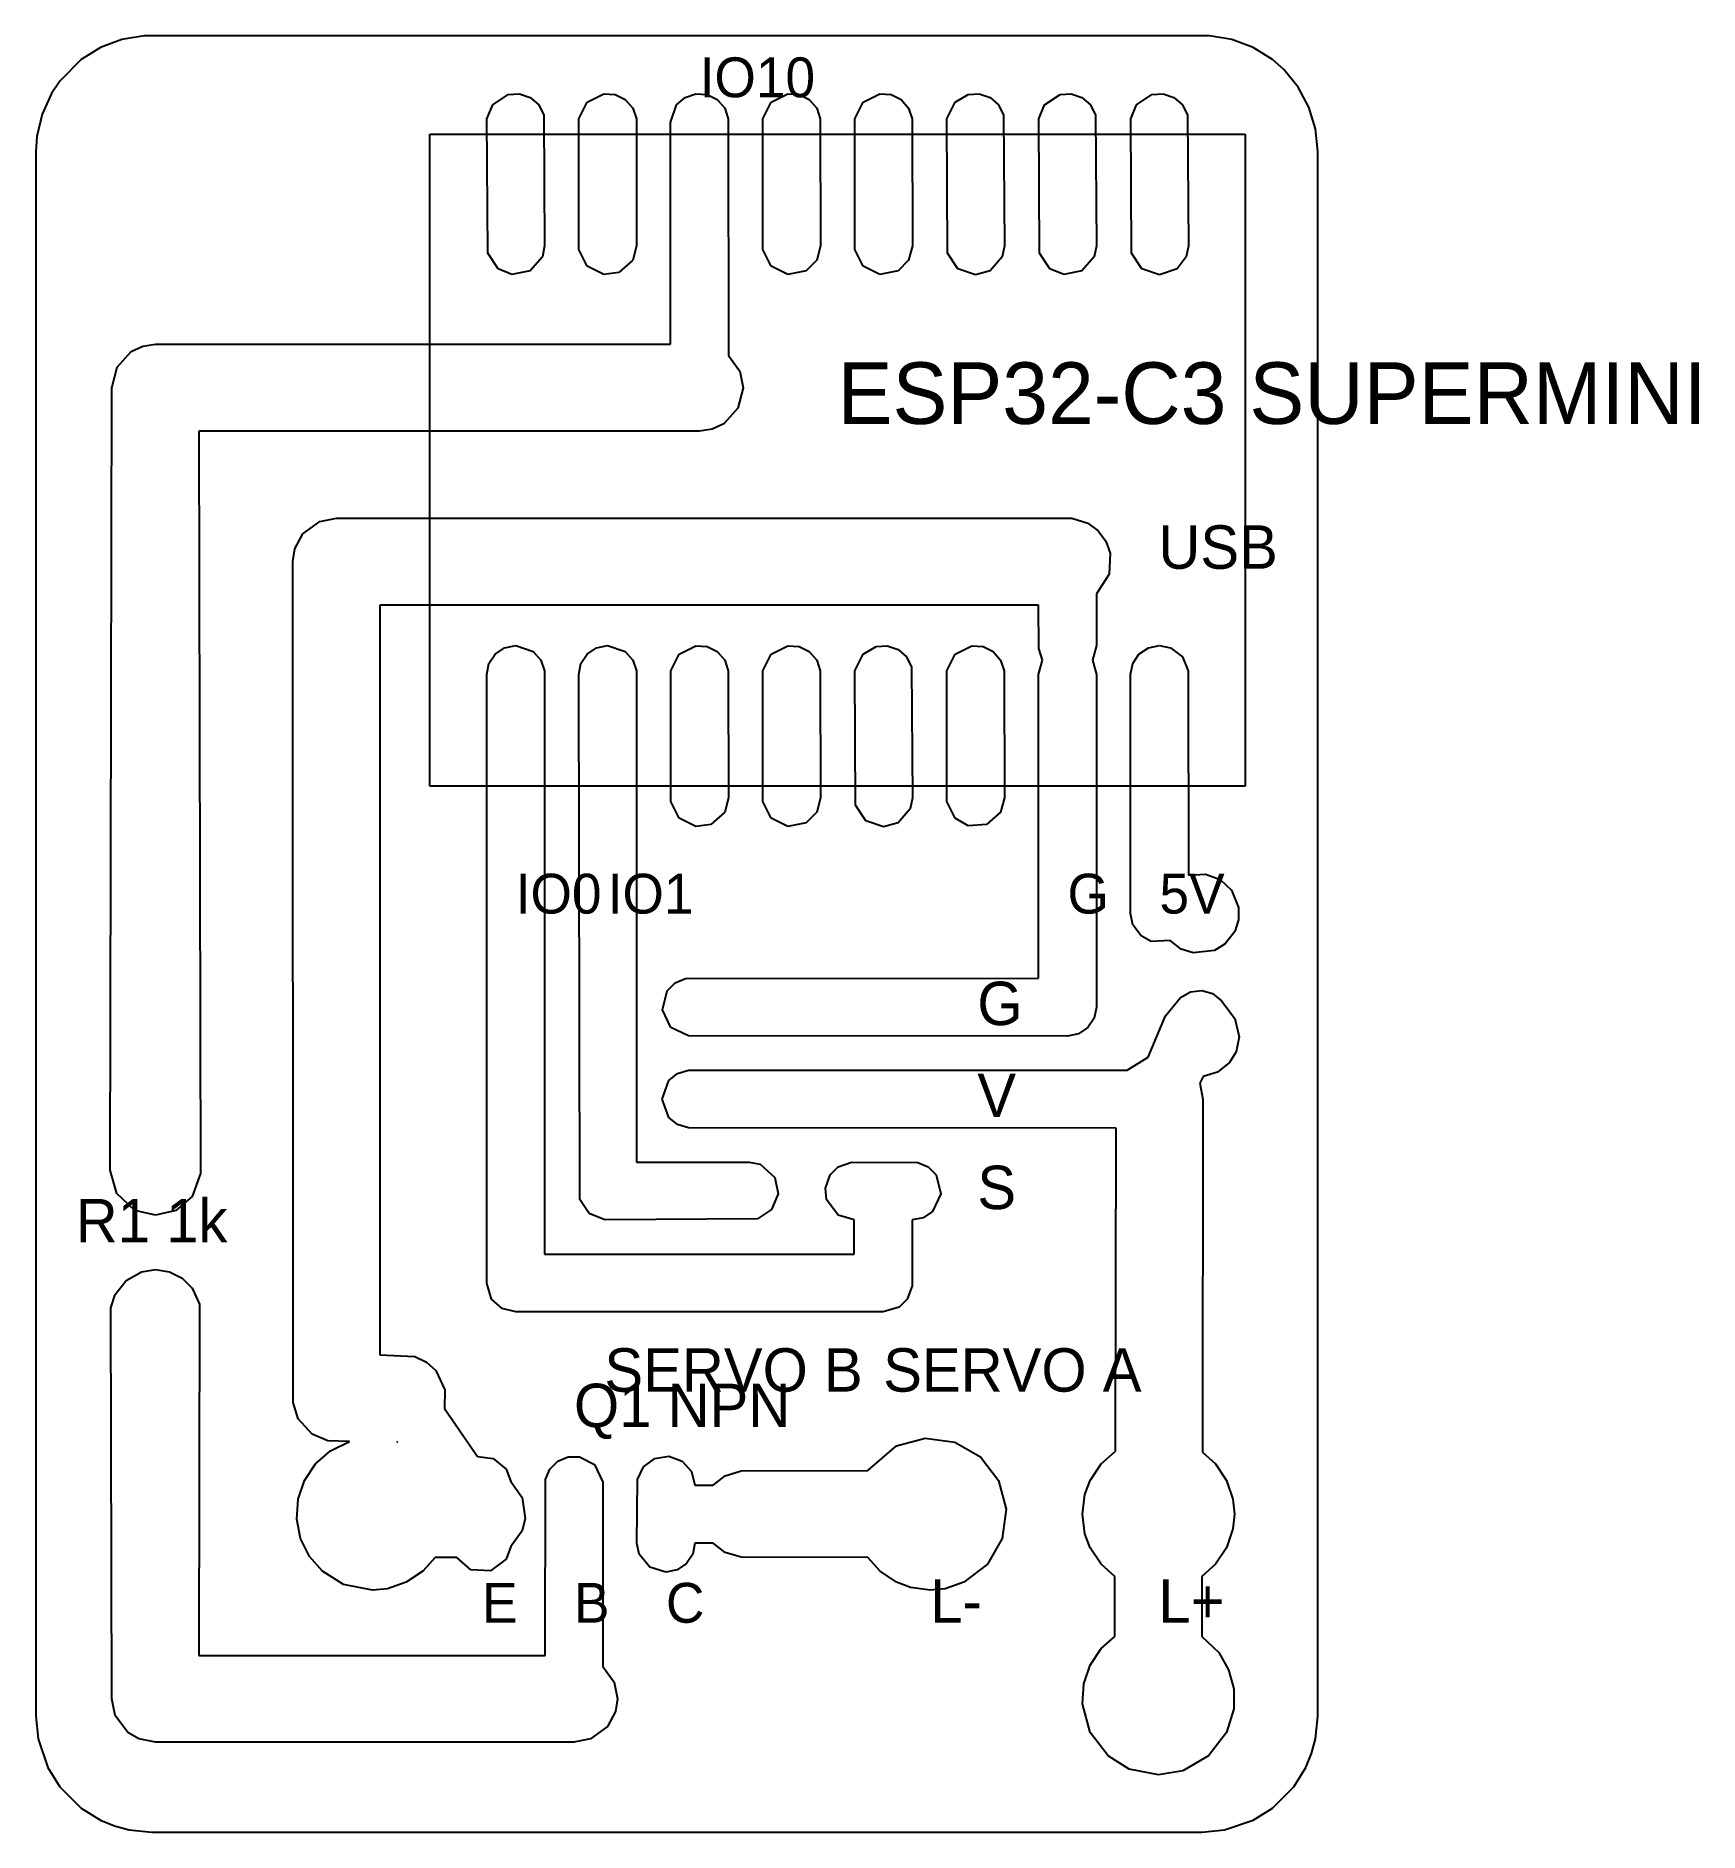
# Model space of a CAD drawing. Header units: millimetres. Extents: x 0 to 45.9, y 0 to 49.6.
import ezdxf

# ---------------------------------------------------------------- set-up
doc = ezdxf.new("R2010")
doc.units = ezdxf.units.MM
for name, color, linetype in [('ENGRAVE', 5, 'CONTINUOUS'), ('LABELS', 3, 'CONTINUOUS'), ('OUTLINE', 1, 'CONTINUOUS')]:
    doc.layers.add(name, color=color, linetype=linetype)

msp = doc.modelspace()

# ---------------------------------------------------------------- linework, layer by layer
at = {"layer": 'ENGRAVE'}
for p, q in [((12.457, 47.304), (12.615, 47.687)), ((12.615, 47.687), (13.043, 47.973)), ((13.043, 47.973), (13.354, 47.993)), ((13.354, 47.993), (13.65, 47.893)), ((13.65, 47.893), (13.885, 47.687)), ((13.885, 47.687), (14.023, 47.407)), ((14.997, 47.304), (15.224, 47.766)), ((15.224, 47.766), (15.686, 47.993)), ((15.686, 47.993), (15.997, 47.973)), ((15.997, 47.973), (16.277, 47.835)), ((16.277, 47.835), (16.483, 47.6)), ((17.53, 47.2), (17.695, 47.687)), ((17.695, 47.687), (17.93, 47.893)), ((17.93, 47.893), (18.226, 47.993)), ((18.226, 47.993), (18.537, 47.973)), ((18.537, 47.973), (18.817, 47.835)), ((18.817, 47.835), (19.023, 47.6)), ((20.077, 47.304), (20.304, 47.766)), ((20.304, 47.766), (20.766, 47.993)), ((20.766, 47.993), (21.077, 47.973)), ((21.077, 47.973), (21.357, 47.835)), ((21.357, 47.835), (21.563, 47.6)), ((22.617, 47.304), (22.844, 47.766)), ((22.844, 47.766), (23.306, 47.993)), ((23.306, 47.993), (23.617, 47.973)), ((23.617, 47.973), (23.897, 47.835)), ((23.897, 47.835), (24.103, 47.6)), ((25.157, 47.304), (25.384, 47.766)), ((25.384, 47.766), (25.743, 47.973)), ((25.743, 47.973), (26.054, 47.993)), ((26.054, 47.993), (26.35, 47.893)), ((26.35, 47.893), (26.585, 47.687)), ((26.585, 47.687), (26.723, 47.407)), ((27.697, 47.304), (27.855, 47.687)), ((27.855, 47.687), (28.283, 47.973)), ((28.283, 47.973), (28.594, 47.993)), ((28.594, 47.993), (28.89, 47.893)), ((28.89, 47.893), (29.125, 47.687)), ((29.125, 47.687), (29.263, 47.407)), ((30.237, 47.304), (30.395, 47.687)), ((30.395, 47.687), (30.823, 47.973)), ((30.823, 47.973), (31.134, 47.993)), ((31.134, 47.993), (31.43, 47.893)), ((31.43, 47.893), (31.665, 47.687)), ((31.665, 47.687), (31.803, 47.407)), ((12.477, 43.593), (12.457, 47.304)), ((14.023, 47.407), (14.05, 43.8)), ((14.997, 43.696), (14.997, 47.304)), ((16.483, 47.6), (16.583, 47.304)), ((16.583, 47.304), (16.59, 43.8)), ((17.53, 41.08), (17.53, 47.2)), ((19.023, 47.6), (19.123, 47.304)), ((19.123, 47.304), (19.13, 40.773)), ((20.077, 43.696), (20.077, 47.304)), ((21.563, 47.6), (21.663, 47.304)), ((21.663, 47.304), (21.67, 43.8)), ((22.617, 43.696), (22.617, 47.304)), ((24.103, 47.6), (24.203, 47.304)), ((24.203, 47.304), (24.21, 43.8)), ((25.177, 43.593), (25.157, 47.304)), ((26.723, 47.407), (26.75, 43.8)), ((27.717, 43.593), (27.697, 47.304)), ((29.263, 47.407), (29.29, 43.8)), ((30.257, 43.593), (30.237, 47.304)), ((31.803, 47.407), (31.83, 43.8)), ((10.88, 46.88), (33.4, 46.88)), ((10.88, 28.88), (10.88, 46.88)), ((33.4, 46.88), (33.4, 28.88)), ((14.05, 43.8), (13.989, 43.494)), ((15.224, 43.234), (14.997, 43.696)), ((16.59, 43.8), (16.483, 43.4)), ((20.304, 43.234), (20.077, 43.696)), ((21.67, 43.8), (21.563, 43.4)), ((22.844, 43.234), (22.617, 43.696)), ((24.21, 43.8), (24.103, 43.4)), ((26.75, 43.8), (26.689, 43.494)), ((29.29, 43.8), (29.229, 43.494)), ((31.83, 43.8), (31.769, 43.494)), ((12.763, 43.165), (12.477, 43.593)), ((13.146, 43.007), (12.763, 43.165)), ((13.989, 43.494), (13.65, 43.107)), ((15.686, 43.007), (15.224, 43.234)), ((16.483, 43.4), (16.096, 43.061)), ((20.766, 43.007), (20.304, 43.234)), ((21.563, 43.4), (21.27, 43.107)), ((23.306, 43.007), (22.844, 43.234)), ((24.103, 43.4), (23.81, 43.107)), ((25.463, 43.165), (25.177, 43.593)), ((25.95, 43), (25.463, 43.165)), ((26.689, 43.494), (26.35, 43.107)), ((28.003, 43.165), (27.717, 43.593)), ((28.386, 43.007), (28.003, 43.165)), ((29.229, 43.494), (28.89, 43.107)), ((30.543, 43.165), (30.257, 43.593)), ((31.03, 43), (30.543, 43.165)), ((31.517, 43.165), (31.03, 43)), ((31.769, 43.494), (31.517, 43.165)), ((13.65, 43.107), (13.146, 43.007)), ((16.096, 43.061), (15.686, 43.007)), ((21.27, 43.107), (20.766, 43.007)), ((23.81, 43.107), (23.306, 43.007)), ((26.35, 43.107), (25.95, 43)), ((28.89, 43.107), (28.386, 43.007)), ((2.242, 40.446), (2.633, 40.878)), ((2.633, 40.878), (2.952, 41.028)), ((2.952, 41.028), (3.3, 41.08)), ((3.3, 41.08), (17.53, 41.08)), ((19.13, 40.773), (19.439, 40.339)), ((2.1, 39.88), (2.242, 40.446)), ((19.439, 40.339), (19.53, 39.88)), ((2.05, 18.28), (2.1, 39.88)), ((19.53, 39.88), (19.388, 39.314)), ((19.388, 39.314), (18.997, 38.882)), ((18.678, 38.732), (18.33, 38.68)), ((18.997, 38.882), (18.678, 38.732)), ((18.33, 38.68), (4.5, 38.68)), ((4.5, 38.68), (4.546, 18.182)), ((7.841, 36.189), (8.3, 36.28)), ((8.3, 36.28), (28.608, 36.274)), ((28.608, 36.274), (29.056, 36.138)), ((7.152, 35.428), (7.372, 35.841)), ((7.372, 35.841), (7.841, 36.189)), ((29.056, 36.138), (29.339, 35.929)), ((29.339, 35.929), (29.548, 35.646)), ((7.1, 35.08), (7.152, 35.428)), ((29.548, 35.646), (29.667, 35.314)), ((29.667, 35.314), (29.638, 34.732)), ((7.106, 11.862), (7.1, 35.08)), ((29.638, 34.732), (29.29, 34.187)), ((27.69, 33.88), (9.5, 33.88)), ((9.5, 33.88), (9.5, 13.18)), ((27.694, 32.682), (27.69, 33.88)), ((29.29, 34.187), (29.29, 32.76)), ((12.944, 32.699), (13.25, 32.76)), ((13.25, 32.76), (13.737, 32.595)), ((15.484, 32.699), (15.79, 32.76)), ((15.79, 32.76), (16.277, 32.595)), ((17.764, 32.526), (18.226, 32.753)), ((18.226, 32.753), (18.537, 32.733)), ((18.537, 32.733), (18.817, 32.595)), ((20.304, 32.526), (20.766, 32.753)), ((20.766, 32.753), (21.077, 32.733)), ((21.077, 32.733), (21.357, 32.595)), ((22.844, 32.526), (23.203, 32.733)), ((23.203, 32.733), (23.514, 32.753)), ((23.514, 32.753), (23.81, 32.653)), ((25.384, 32.526), (25.846, 32.753)), ((25.846, 32.753), (26.157, 32.733)), ((26.157, 32.733), (26.437, 32.595)), ((29.29, 32.76), (29.182, 32.361)), ((30.724, 32.699), (31.03, 32.76)), ((31.03, 32.76), (31.336, 32.699)), ((12.45, 31.96), (12.511, 32.266)), ((12.511, 32.266), (12.684, 32.526)), ((12.684, 32.526), (12.944, 32.699)), ((13.737, 32.595), (13.943, 32.36)), ((13.943, 32.36), (14.043, 32.064)), ((14.99, 31.96), (15.051, 32.266)), ((15.051, 32.266), (15.224, 32.526)), ((15.224, 32.526), (15.484, 32.699)), ((16.277, 32.595), (16.483, 32.36)), ((16.483, 32.36), (16.583, 32.064)), ((17.537, 32.064), (17.764, 32.526)), ((18.817, 32.595), (19.023, 32.36)), ((19.023, 32.36), (19.123, 32.064)), ((20.077, 32.064), (20.304, 32.526)), ((21.357, 32.595), (21.563, 32.36)), ((21.563, 32.36), (21.663, 32.064)), ((22.617, 32.064), (22.844, 32.526)), ((23.81, 32.653), (24.045, 32.447)), ((24.045, 32.447), (24.183, 32.167)), ((25.157, 32.064), (25.384, 32.526)), ((26.437, 32.595), (26.643, 32.36)), ((26.643, 32.36), (26.743, 32.064)), ((27.69, 31.96), (27.798, 32.361)), ((27.798, 32.361), (27.694, 32.682)), ((29.182, 32.361), (29.29, 31.96)), ((30.23, 31.96), (30.291, 32.266)), ((30.291, 32.266), (30.464, 32.526)), ((30.464, 32.526), (30.724, 32.699)), ((31.336, 32.699), (31.665, 32.447)), ((31.665, 32.447), (31.823, 32.064)), ((12.45, 15.16), (12.45, 31.96)), ((14.043, 32.064), (14.05, 15.96)), ((15.024, 17.468), (14.99, 31.96)), ((16.583, 32.064), (16.59, 18.5)), ((17.537, 28.456), (17.537, 32.064)), ((19.123, 32.064), (19.13, 28.56)), ((20.077, 28.456), (20.077, 32.064)), ((21.663, 32.064), (21.67, 28.56)), ((22.637, 28.353), (22.617, 32.064)), ((24.183, 32.167), (24.21, 28.56)), ((25.157, 28.456), (25.157, 32.064)), ((26.743, 32.064), (26.75, 28.56)), ((27.69, 23.58), (27.69, 31.96)), ((29.29, 31.96), (29.29, 22.78)), ((30.23, 25.36), (30.23, 31.96)), ((31.823, 32.064), (31.83, 26.417)), ((33.4, 28.88), (10.88, 28.88)), ((17.764, 27.994), (17.537, 28.456)), ((19.13, 28.56), (19.023, 28.16)), ((20.304, 27.994), (20.077, 28.456)), ((21.67, 28.56), (21.563, 28.16)), ((22.923, 27.925), (22.637, 28.353)), ((24.21, 28.56), (24.149, 28.254)), ((25.384, 27.994), (25.157, 28.456)), ((26.75, 28.56), (26.643, 28.16)), ((18.226, 27.767), (17.764, 27.994)), ((18.636, 27.821), (18.226, 27.767)), ((19.023, 28.16), (18.636, 27.821)), ((20.766, 27.767), (20.304, 27.994)), ((21.27, 27.867), (20.766, 27.767)), ((21.563, 28.16), (21.27, 27.867)), ((23.41, 27.76), (22.923, 27.925)), ((23.81, 27.867), (23.41, 27.76)), ((24.149, 28.254), (23.81, 27.867)), ((25.743, 27.787), (25.384, 27.994)), ((26.256, 27.821), (25.743, 27.787)), ((26.643, 28.16), (26.256, 27.821)), ((31.83, 26.417), (32.302, 26.446)), ((32.302, 26.446), (32.705, 26.298)), ((32.705, 26.298), (33.02, 26.007)), ((33.02, 26.007), (33.216, 25.532)), ((30.291, 25.054), (30.23, 25.36)), ((33.216, 25.532), (33.216, 25.188)), ((30.522, 24.742), (30.291, 25.054)), ((33.11, 24.861), (32.844, 24.524)), ((33.216, 25.188), (33.11, 24.861)), ((30.798, 24.594), (30.522, 24.742)), ((31.321, 24.616), (30.798, 24.594)), ((31.631, 24.38), (31.321, 24.616)), ((31.958, 24.274), (31.631, 24.38)), ((32.551, 24.344), (31.958, 24.274)), ((32.844, 24.524), (32.551, 24.344)), ((17.435, 23.224), (17.656, 23.445)), ((17.656, 23.445), (17.944, 23.565)), ((17.944, 23.565), (27.69, 23.58)), ((17.304, 22.702), (17.435, 23.224)), ((31.192, 22.535), (31.608, 23.046)), ((31.608, 23.046), (31.883, 23.201)), ((31.883, 23.201), (32.196, 23.237)), ((32.196, 23.237), (32.499, 23.15)), ((32.499, 23.15), (32.745, 22.952)), ((32.745, 22.952), (33.11, 22.459)), ((17.534, 22.214), (17.304, 22.702)), ((29.229, 22.474), (29.056, 22.214)), ((29.29, 22.78), (29.229, 22.474)), ((30.714, 21.396), (31.192, 22.535)), ((33.11, 22.459), (33.23, 21.96)), ((18.022, 21.984), (17.534, 22.214)), ((28.49, 21.98), (18.022, 21.984)), ((28.796, 22.041), (28.49, 21.98)), ((29.056, 22.214), (28.796, 22.041)), ((33.23, 21.96), (33.146, 21.539)), ((30.137, 21.04), (30.714, 21.396)), ((33.146, 21.539), (32.966, 21.246)), ((17.482, 20.748), (17.723, 20.946)), ((17.723, 20.946), (18.022, 21.036)), ((18.022, 21.036), (30.137, 21.04)), ((32.237, 20.866), (32.145, 20.681)), ((32.629, 20.98), (32.237, 20.866)), ((32.966, 21.246), (32.629, 20.98)), ((17.3, 20.24), (17.482, 20.748)), ((32.145, 20.681), (32.23, 20.24)), ((17.482, 19.732), (17.3, 20.24)), ((32.23, 20.24), (32.217, 10.49)), ((17.723, 19.534), (17.482, 19.732)), ((18.022, 19.444), (17.723, 19.534)), ((29.83, 19.44), (18.022, 19.444)), ((29.817, 10.515), (29.83, 19.44)), ((16.59, 18.5), (19.7, 18.5)), ((19.7, 18.5), (20.006, 18.439)), ((20.006, 18.439), (20.406, 18.077)), ((21.935, 18.144), (22.156, 18.365)), ((22.156, 18.365), (22.522, 18.496)), ((22.522, 18.496), (24.356, 18.485)), ((24.356, 18.485), (24.644, 18.365)), ((24.644, 18.365), (24.865, 18.144)), ((2.234, 17.627), (2.05, 18.28)), ((4.546, 18.182), (4.311, 17.545)), ((20.406, 18.077), (20.496, 17.622)), ((21.804, 17.778), (21.935, 18.144)), ((24.865, 18.144), (24.996, 17.622)), ((2.733, 17.166), (2.234, 17.627)), ((4.311, 17.545), (3.867, 17.166)), ((15.282, 17.082), (15.024, 17.468)), ((20.496, 17.622), (20.318, 17.192)), ((21.834, 17.468), (21.804, 17.778)), ((22.156, 17.035), (21.834, 17.468)), ((24.996, 17.622), (24.766, 17.134)), ((3.3, 17.03), (2.733, 17.166)), ((3.867, 17.166), (3.3, 17.03)), ((15.712, 16.904), (15.282, 17.082)), ((19.932, 16.934), (15.712, 16.904)), ((20.318, 17.192), (19.932, 16.934)), ((22.6, 16.9), (22.156, 17.035)), ((22.6, 15.96), (22.6, 16.9)), ((24.2, 16.9), (24.196, 15.082)), ((24.506, 16.961), (24.2, 16.9)), ((24.766, 17.134), (24.506, 16.961)), ((14.05, 15.96), (22.6, 15.96)), ((2.488, 15.231), (2.914, 15.469)), ((2.914, 15.469), (3.3, 15.53)), ((3.3, 15.53), (3.686, 15.469)), ((3.686, 15.469), (4.035, 15.291)), ((2.186, 14.847), (2.488, 15.231)), ((4.035, 15.291), (4.311, 15.015)), ((4.311, 15.015), (4.515, 14.572)), ((12.585, 14.716), (12.45, 15.16)), ((24.196, 15.082), (24.065, 14.716)), ((2.065, 14.476), (2.186, 14.847)), ((2.1, 3.68), (2.065, 14.476)), ((4.515, 14.572), (4.5, 4.88)), ((12.873, 14.454), (12.585, 14.716)), ((13.25, 14.36), (12.873, 14.454)), ((23.844, 14.495), (23.4, 14.36)), ((24.065, 14.716), (23.844, 14.495)), ((23.4, 14.36), (13.25, 14.36)), ((9.5, 13.18), (10.468, 13.128)), ((10.468, 13.128), (10.787, 12.978)), ((10.787, 12.978), (11.048, 12.741)), ((11.048, 12.741), (11.297, 12.214)), ((11.297, 12.214), (11.285, 11.698)), ((7.242, 11.414), (7.106, 11.862)), ((7.633, 10.982), (7.242, 11.414)), ((11.285, 11.698), (12.198, 10.37)), ((8.066, 10.803), (7.633, 10.982)), ((7.721, 10.165), (8.133, 10.526)), ((8.663, 10.78), (8.066, 10.803)), ((8.133, 10.526), (8.663, 10.78)), ((9.974, 10.78), (9.975, 10.769)), ((9.984, 10.765), (9.974, 10.78)), ((9.975, 10.769), (9.984, 10.765)), ((22.978, 9.98), (23.771, 10.663)), ((23.771, 10.663), (24.563, 10.876)), ((24.563, 10.876), (25.375, 10.769)), ((25.375, 10.769), (26.085, 10.359)), ((29.421, 10.165), (29.817, 10.515)), ((32.217, 10.49), (32.579, 10.165)), ((7.417, 9.709), (7.721, 10.165)), ((12.198, 10.37), (12.626, 10.319)), ((12.626, 10.319), (12.985, 10.024)), ((12.985, 10.024), (13.113, 9.679)), ((14.075, 9.736), (14.195, 10.024)), ((14.195, 10.024), (14.416, 10.245)), ((14.416, 10.245), (14.704, 10.365)), ((14.704, 10.365), (15.016, 10.365)), ((15.016, 10.365), (15.426, 10.146)), ((15.426, 10.146), (15.656, 9.658)), ((16.615, 9.736), (16.782, 10.088)), ((16.782, 10.088), (17.094, 10.319)), ((17.094, 10.319), (17.478, 10.376)), ((17.478, 10.376), (17.844, 10.245)), ((17.844, 10.245), (18.106, 9.957)), ((18.106, 9.957), (18.2, 9.58)), ((19.034, 9.838), (19.482, 9.974)), ((19.482, 9.974), (22.978, 9.98)), ((26.085, 10.359), (26.583, 9.709)), ((29.117, 9.709), (29.421, 10.165)), ((32.579, 10.165), (32.883, 9.709)), ((7.24, 9.19), (7.417, 9.709)), ((13.113, 9.679), (13.429, 9.239)), ((14.06, 4.88), (14.075, 9.736)), ((15.656, 9.658), (15.66, 4.573)), ((16.6, 7.98), (16.615, 9.736)), ((18.2, 9.58), (18.707, 9.58)), ((18.707, 9.58), (19.034, 9.838)), ((26.583, 9.709), (26.796, 8.917)), ((28.972, 9.324), (29.117, 9.709)), ((32.883, 9.709), (33.06, 9.19)), ((7.204, 8.643), (7.24, 9.19)), ((13.429, 9.239), (13.514, 8.662)), ((28.9, 8.78), (28.972, 9.324)), ((33.06, 9.19), (33.1, 8.78)), ((7.311, 8.105), (7.204, 8.643)), ((13.514, 8.662), (13.429, 8.321)), ((26.796, 8.917), (26.689, 8.105)), ((28.972, 8.236), (28.9, 8.78)), ((33.1, 8.78), (33.06, 8.37)), ((7.554, 7.613), (7.311, 8.105)), ((13.429, 8.321), (13.113, 7.881)), ((16.661, 7.674), (16.6, 7.98)), ((18.2, 7.98), (18.139, 7.674)), ((18.707, 7.98), (18.2, 7.98)), ((19.034, 7.722), (18.707, 7.98)), ((26.689, 8.105), (26.279, 7.395)), ((29.117, 7.851), (28.972, 8.236)), ((33.06, 8.37), (32.883, 7.851)), ((7.915, 7.201), (7.554, 7.613)), ((11.022, 7.58), (10.685, 7.201)), ((11.628, 7.58), (11.022, 7.58)), ((12.014, 7.241), (11.628, 7.58)), ((12.985, 7.536), (12.552, 7.214)), ((13.113, 7.881), (12.985, 7.536)), ((16.956, 7.315), (16.661, 7.674)), ((18.139, 7.674), (17.966, 7.414)), ((19.482, 7.586), (19.034, 7.722)), ((22.978, 7.58), (19.482, 7.586)), ((23.315, 7.201), (22.978, 7.58)), ((29.421, 7.395), (29.117, 7.851)), ((32.883, 7.851), (32.579, 7.395)), ((8.496, 6.84), (7.915, 7.201)), ((10.685, 7.201), (10.229, 6.897)), ((12.552, 7.214), (12.014, 7.241)), ((17.4, 7.18), (16.956, 7.315)), ((17.706, 7.241), (17.4, 7.18)), ((17.966, 7.414), (17.706, 7.241)), ((23.771, 6.897), (23.315, 7.201)), ((26.279, 7.395), (25.629, 6.897)), ((29.8, 7.058), (29.421, 7.395)), ((29.8, 5.402), (29.8, 7.058)), ((32.579, 7.395), (32.2, 7.058)), ((32.2, 7.058), (32.2, 5.402)), ((9.3, 6.68), (8.496, 6.84)), ((9.71, 6.72), (9.3, 6.68)), ((10.229, 6.897), (9.71, 6.72)), ((24.156, 6.752), (23.771, 6.897)), ((24.7, 6.68), (24.156, 6.752)), ((25.11, 6.72), (24.7, 6.68)), ((25.629, 6.897), (25.11, 6.72)), ((29.117, 4.609), (29.421, 5.065)), ((29.421, 5.065), (29.8, 5.402)), ((32.2, 5.402), (32.666, 4.958)), ((4.5, 4.88), (14.06, 4.88)), ((15.66, 4.573), (15.969, 4.139)), ((28.94, 4.09), (29.117, 4.609)), ((32.666, 4.958), (32.94, 4.484)), ((32.94, 4.484), (33.082, 3.954)), ((15.969, 4.139), (16.06, 3.68)), ((28.904, 3.543), (28.94, 4.09)), ((2.191, 3.221), (2.1, 3.68)), ((16.06, 3.68), (16.008, 3.332)), ((29.117, 2.751), (28.904, 3.543)), ((33.082, 3.954), (33.082, 3.406)), ((2.539, 2.752), (2.191, 3.221)), ((16.008, 3.332), (15.788, 2.919)), ((33.082, 3.406), (32.883, 2.751)), ((2.841, 2.571), (2.539, 2.752)), ((3.3, 2.48), (2.841, 2.571)), ((14.86, 2.48), (3.3, 2.48)), ((15.319, 2.571), (14.86, 2.48)), ((15.788, 2.919), (15.319, 2.571)), ((29.615, 2.101), (29.117, 2.751)), ((32.883, 2.751), (32.385, 2.101)), ((30.196, 1.74), (29.615, 2.101)), ((32.385, 2.101), (31.675, 1.691)), ((31, 1.58), (30.196, 1.74)), ((31.675, 1.691), (31, 1.58))]:
    msp.add_line(p, q, dxfattribs=at)
at = {"layer": 'OUTLINE'}
for p, q in [((2.991, 49.593), (2.372, 49.491)), ((32.409, 49.593), (2.991, 49.593)), ((33.028, 49.491), (32.409, 49.593)), ((1.785, 49.27), (1.252, 48.939)), ((2.372, 49.491), (1.785, 49.27)), ((33.615, 49.27), (33.028, 49.491)), ((34.148, 48.939), (33.615, 49.27)), ((1.252, 48.939), (0.661, 48.348)), ((34.463, 48.663), (34.148, 48.939)), ((34.861, 48.178), (34.463, 48.663)), ((0.661, 48.348), (0.429, 48)), ((35.156, 47.625), (34.861, 48.178)), ((0.429, 48), (0.17, 47.429)), ((35.339, 47.024), (35.156, 47.625)), ((0.17, 47.429), (0.027, 46.818)), ((0.027, 46.818), (0, 46.4)), ((35.4, 46.4), (35.339, 47.024)), ((0, 46.4), (0, 3.2)), ((35.4, 3.2), (35.4, 46.4)), ((0, 3.2), (0.061, 2.576)), ((35.339, 2.576), (35.4, 3.2)), ((0.061, 2.576), (0.33, 1.785)), ((35.23, 2.171), (35.339, 2.576)), ((35.07, 1.785), (35.23, 2.171)), ((0.33, 1.785), (0.661, 1.252)), ((34.739, 1.252), (35.07, 1.785)), ((0.661, 1.252), (1.252, 0.661)), ((34.148, 0.661), (34.739, 1.252)), ((1.252, 0.661), (1.785, 0.33)), ((33.615, 0.33), (34.148, 0.661)), ((1.785, 0.33), (2.171, 0.17)), ((2.171, 0.17), (2.576, 0.061)), ((2.576, 0.061), (3.2, 0)), ((3.2, 0), (32.2, 0)), ((32.2, 0), (32.824, 0.061)), ((32.824, 0.061), (33.615, 0.33))]:
    msp.add_line(p, q, dxfattribs=at)

# ---------------------------------------------------------------- texts
at = {"layer": 'LABELS'}
for s, height, p in [('IO10', 1.1, (18.33, 47.9)), ('ESP32-C3 SUPERMINI', 1.7, (22.14, 38.88)), ('USB', 1.2, (31, 34.88)), ('IO0', 1.1, (13.25, 25.36)), ('IO1', 1.1, (15.79, 25.36)), ('G', 1.1, (28.49, 25.36)), ('5V', 1.1, (31.03, 25.36)), ('G', 1.2, (26, 22.28)), ('V', 1.2, (26, 19.74)), ('S', 1.2, (26, 17.2)), ('R1 1k', 1.2, (1.1, 16.28)), ('SERVO B', 1.2, (15.7, 12.16)), ('SERVO A', 1.2, (23.4, 12.16)), ('Q1 NPN', 1.2, (14.86, 11.18)), ('L-', 1.2, (24.7, 5.78)), ('L+', 1.2, (31, 5.78)), ('E', 1.1, (12.32, 5.78)), ('B', 1.1, (14.86, 5.78)), ('C', 1.1, (17.4, 5.78))]:
    msp.add_text(s, height=height, dxfattribs=at).set_placement(p)

doc.saveas('drawing.dxf')
